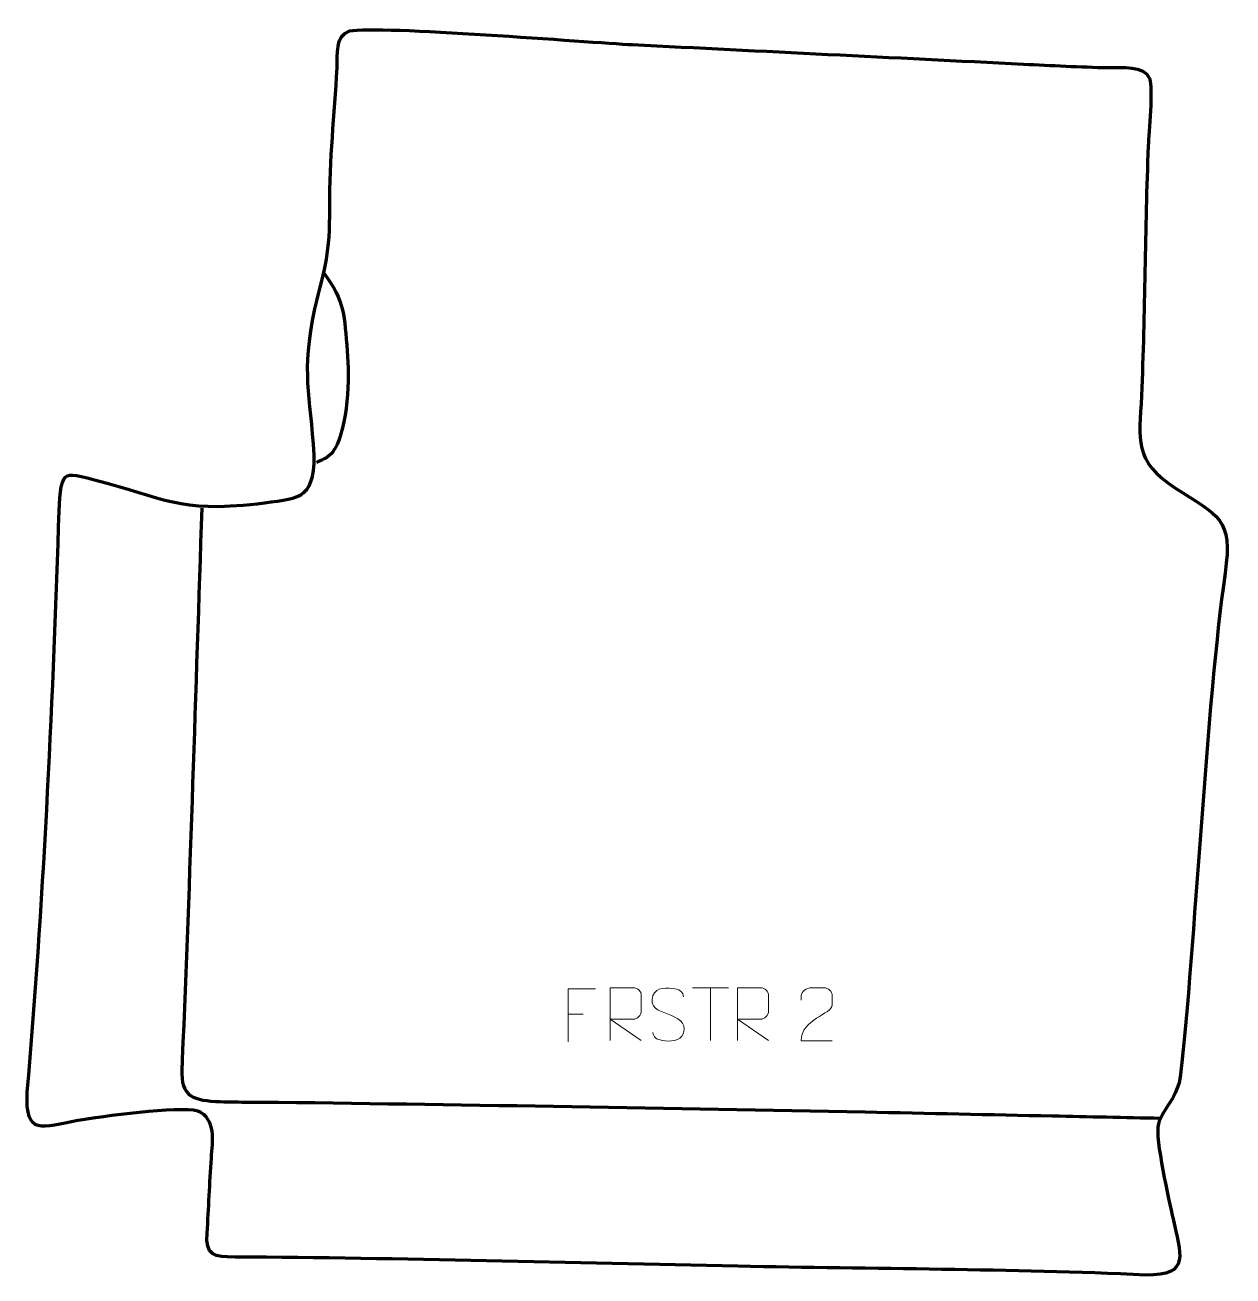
# Model space of a CAD drawing. Header units: millimetres. Extents: x -687 to -118, y 100 to 690.
import ezdxf

# ---------------------------------------------------------------- set-up
doc = ezdxf.new("R2010")
doc.units = ezdxf.units.MM
doc.header["$MEASUREMENT"] = 0
doc.layers.add('layer 1', color=7, linetype='Continuous', plot=False)
doc.layers.add('layer 2', color=7, linetype='Continuous')
doc.layers.add('layer 3', color=7, linetype='Continuous')

msp = doc.modelspace()

# ---------------------------------------------------------------- linework, layer by layer
at = {"layer": 'layer 1', "color": 250, "lineweight": 9}
for points, knots in [([(-384.2357, 223.1612), (-388.484, 224.6316), (-393.3921, 226.4274), (-391.387, 231.9477), (-391.387, 231.9477), (-389.8835, 236.0876), (-384.6699, 235.6991), (-381.0663, 235.098), (-381.0663, 235.098), (-378.2057, 234.6208), (-377.341, 233.4076), (-377.0304, 231.3235)], [0, 0, 0, 0, 0.25, 0.25, 0.25, 0.25, 0.5, 0.5, 0.5, 0.5, 1, 1, 1, 1]), ([(-418.5299, 235.0409), (-418.5299, 235.0409), (-431.4039, 235.0409), (-431.4039, 235.0409), (-431.4039, 235.0409), (-431.4039, 235.0409), (-431.4039, 210.0873), (-431.4039, 210.0873)], [0, 0, 0, 0, 0.33333333, 0.33333333, 0.33333333, 0.33333333, 1, 1, 1, 1]), ([(-411.5678, 210.6845), (-411.5678, 210.6845), (-411.5678, 235.638), (-411.5678, 235.638), (-411.5678, 235.638), (-407.973, 235.638), (-404.3775, 235.638), (-400.7823, 235.638), (-400.7823, 235.638), (-398.457, 235.6003), (-396.8997, 234.1103), (-396.9038, 231.7439), (-396.9038, 231.7439), (-396.9042, 229.7084), (-396.9042, 226.649), (-396.9038, 224.613), (-396.9038, 224.613), (-396.9103, 222.7375), (-398.7226, 220.7957), (-400.7321, 220.7766), (-400.7321, 220.7766), (-400.7321, 220.7766), (-411.5678, 220.7766), (-411.5678, 220.7766), (-411.5678, 220.7766), (-411.5678, 220.7766), (-396.9131, 210.6845), (-396.9131, 210.6845)], [0, 0, 0, 0, 0.125, 0.125, 0.125, 0.125, 0.25, 0.25, 0.25, 0.25, 0.375, 0.375, 0.375, 0.375, 0.5, 0.5, 0.5, 0.5, 0.625, 0.625, 0.625, 0.625, 0.75, 0.75, 0.75, 0.75, 1, 1, 1, 1]), ([(-351.5678, 210.6844), (-351.5678, 210.6844), (-351.5678, 235.6379), (-351.5678, 235.6379), (-351.5678, 235.6379), (-347.973, 235.6379), (-344.3775, 235.6379), (-340.7823, 235.6379), (-340.7823, 235.6379), (-338.457, 235.6002), (-336.8997, 234.1102), (-336.9038, 231.7438), (-336.9038, 231.7438), (-336.9042, 229.7083), (-336.9042, 226.6489), (-336.9038, 224.6129), (-336.9038, 224.6129), (-336.9103, 222.7374), (-338.7226, 220.7956), (-340.7321, 220.7765), (-340.7321, 220.7765), (-340.7321, 220.7765), (-351.5678, 220.7765), (-351.5678, 220.7765), (-351.5678, 220.7765), (-351.5678, 220.7765), (-336.9131, 210.6844), (-336.9131, 210.6844)], [0, 0, 0, 0, 0.125, 0.125, 0.125, 0.125, 0.25, 0.25, 0.25, 0.25, 0.375, 0.375, 0.375, 0.375, 0.5, 0.5, 0.5, 0.5, 0.625, 0.625, 0.625, 0.625, 0.75, 0.75, 0.75, 0.75, 1, 1, 1, 1]), ([(-306.8643, 210.674), (-311.7787, 210.6743), (-316.6931, 210.6743), (-321.6072, 210.674), (-321.6072, 210.674), (-321.6072, 220.6063), (-306.9562, 223.2475), (-306.8643, 227.5578), (-306.8643, 227.5578), (-306.8646, 228.9819), (-306.8646, 230.4056), (-306.8643, 231.8289), (-306.8643, 231.8289), (-306.8812, 233.906), (-309.004, 235.6308), (-310.675, 235.6481), (-310.675, 235.6481), (-312.7482, 235.6477), (-314.8211, 235.6477), (-316.8935, 235.6481), (-316.8935, 235.6481), (-318.7156, 235.6646), (-321.5403, 233.8725), (-321.6072, 231.7789), (-321.6072, 231.7789), (-321.6072, 231.7789), (-321.6072, 229.7241), (-321.6072, 229.7241)], [0, 0, 0, 0, 0.125, 0.125, 0.125, 0.125, 0.25, 0.25, 0.25, 0.25, 0.375, 0.375, 0.375, 0.375, 0.5, 0.5, 0.5, 0.5, 0.625, 0.625, 0.625, 0.625, 0.75, 0.75, 0.75, 0.75, 1, 1, 1, 1]), ([(-384.2357, 223.1611), (-380.2171, 221.5144), (-375.1876, 219.6261), (-377.0216, 214.2658), (-377.0216, 214.2658), (-378.4814, 209.9994), (-383.3922, 210.2561), (-387.1183, 210.8108), (-387.1183, 210.8108), (-389.8683, 211.2206), (-391.0892, 212.4341), (-391.4672, 214.5463)], [0, 0, 0, 0, 0.25, 0.25, 0.25, 0.25, 0.5, 0.5, 0.5, 0.5, 1, 1, 1, 1])]:
    msp.add_open_spline(points, degree=3, knots=knots, dxfattribs=at)
for points in [[(-372.7293, 235.6144), (-372.7293, 235.6144), (-355.7421, 235.6144), (-355.7421, 235.6144)], [(-364.2355, 210.6844), (-364.2355, 210.6844), (-364.2355, 235.6379), (-364.2355, 235.6379)], [(-431.4039, 223.1612), (-431.4039, 223.1612), (-424.2358, 223.1612), (-424.2358, 223.1612)]]:
    msp.add_open_spline(points, degree=3, dxfattribs=at)
at = {"layer": 'layer 2', "color": 140, "lineweight": 158}
for points, knots in [([(-546.5638, 572.7053), (-536.3241, 558.7171), (-536.9994, 552.425), (-535.4788, 535.7173), (-535.4788, 535.7173), (-534.3524, 523.3418), (-535.1787, 500.256), (-541.4212, 489.5262), (-541.4212, 489.5262), (-543.4784, 485.9901), (-546.5159, 484.9385), (-550.049, 483.2265)], [0, 0, 0, 0, 0.25, 0.25, 0.25, 0.25, 0.5, 0.5, 0.5, 0.5, 1, 1, 1, 1]), ([(-604.024, 461.7951), (-607.0021, 375.1688), (-609.5197, 288.5272), (-613.2607, 201.9288), (-613.2607, 201.9288), (-613.3263, 200.4225), (-613.3927, 198.9163), (-613.4593, 197.4101), (-613.4593, 197.4101), (-614.0568, 183.9495), (-607.8607, 182.4402), (-595.3066, 181.945), (-595.3066, 181.945), (-586.5928, 181.6013), (-576.9063, 181.8358), (-568.0313, 181.7118), (-568.0313, 181.7118), (-475.7658, 180.4217), (-383.6416, 179.013), (-291.3834, 177.0846), (-291.3834, 177.0846), (-261.9404, 176.4692), (-232.4973, 175.8538), (-203.0543, 175.2383), (-203.0543, 175.2383), (-186.0871, 174.8837), (-169.1199, 174.529), (-152.1527, 174.1744)], [0, 0, 0, 0, 0.125, 0.125, 0.125, 0.125, 0.25, 0.25, 0.25, 0.25, 0.375, 0.375, 0.375, 0.375, 0.5, 0.5, 0.5, 0.5, 0.625, 0.625, 0.625, 0.625, 0.75, 0.75, 0.75, 0.75, 1, 1, 1, 1])]:
    msp.add_open_spline(points, degree=3, knots=knots, dxfattribs=at)
at = {"layer": 'layer 3', "color": 242, "lineweight": 158}
msp.add_open_spline([(-216.805, 671.0944), (-278.2341, 674.1575), (-339.6632, 677.22), (-401.0922, 680.2833), (-401.0922, 680.2833), (-421.1759, 681.2846), (-520.7335, 689.5097), (-534.2434, 686.7129), (-534.2434, 686.7129), (-541.4177, 684.3667), (-539.968, 675.6614), (-540.2839, 669.3269), (-540.2839, 669.3269), (-541.5031, 646.8432), (-543.8165, 626.2672), (-543.7238, 603.5081), (-543.7238, 603.5081), (-543.6905, 581.2024), (-545.5431, 576.7222), (-550.7872, 555.6536), (-550.7872, 555.6536), (-557.1258, 525.1258), (-552.9383, 515.8436), (-551.0065, 486.6528), (-551.0065, 486.6528), (-551.1091, 464.9046), (-559.0121, 466.4598), (-577.9313, 463.8158), (-577.9313, 463.8158), (-615.4307, 459.7112), (-620.8041, 466.4116), (-654.6233, 475.101), (-654.6233, 475.101), (-664.4741, 477.632), (-667.2762, 478.3402), (-669.0333, 475.3319), (-669.0333, 475.3319), (-671.1216, 471.7566), (-671.2172, 463.0877), (-671.5362, 453), (-671.5362, 453), (-674.3269, 366.32), (-678.7464, 272.8689), (-686.3241, 186.4502), (-686.3241, 186.4502), (-687.3555, 165.2888), (-679.3714, 169.8863), (-662.4466, 172.9735), (-662.4466, 172.9735), (-651.9061, 174.8961), (-614.7394, 179.7886), (-605.9528, 177.5181), (-605.9528, 177.5181), (-597.1648, 173.7547), (-598.943, 163.3068), (-599.5334, 155.2985), (-599.5334, 155.2985), (-600.3742, 143.4934), (-600.7062, 131.7716), (-601.5431, 119.9186), (-601.5431, 119.9186), (-602.2866, 109.3885), (-598.4917, 108.6954), (-588.3415, 108.6441), (-588.3415, 108.6441), (-509.4417, 108.2449), (-430.2357, 105.8644), (-351.3278, 104.3096), (-351.3278, 104.3096), (-287.5956, 103.054), (-222.7557, 103.0673), (-159.1813, 100.1987), (-159.1813, 100.1987), (-137.6282, 99.7389), (-142.874, 110.4381), (-146.2441, 126.6256), (-146.2441, 126.6256), (-148.0595, 135.2701), (-155.0066, 164.5391), (-153.1788, 171.4037), (-153.1788, 171.4037), (-151.2971, 178.4711), (-143.9299, 183.8207), (-142.7056, 194.7032), (-142.7056, 194.7032), (-135.9945, 254.3561), (-130.7327, 368.0131), (-121.7409, 431.1513), (-121.7409, 431.1513), (-118.0307, 457.2032), (-124.6853, 457.7184), (-145.3627, 471.3211), (-145.3627, 471.3211), (-165.0281, 484.2578), (-162.1269, 493.6864), (-161.1722, 514.7097), (-161.1722, 514.7097), (-159.4619, 553.9866), (-159.5775, 593.3045), (-157.9575, 632.4998), (-157.9575, 632.4998), (-157.6994, 638.7451), (-155.6775, 659.7955), (-157.3311, 664.2834), (-157.3311, 664.2834), (-159.7137, 670.7497), (-170.8017, 669.3034), (-176.7055, 669.4295), (-176.7055, 669.4295), (-189.999, 669.7134), (-203.5109, 670.4506), (-216.805, 671.0944)], degree=3, knots=[0, 0, 0, 0, 0.03448276, 0.03448276, 0.03448276, 0.03448276, 0.06896552, 0.06896552, 0.06896552, 0.06896552, 0.10344828, 0.10344828, 0.10344828, 0.10344828, 0.13793103, 0.13793103, 0.13793103, 0.13793103, 0.17241379, 0.17241379, 0.17241379, 0.17241379, 0.20689655, 0.20689655, 0.20689655, 0.20689655, 0.24137931, 0.24137931, 0.24137931, 0.24137931, 0.27586207, 0.27586207, 0.27586207, 0.27586207, 0.31034483, 0.31034483, 0.31034483, 0.31034483, 0.34482759, 0.34482759, 0.34482759, 0.34482759, 0.37931034, 0.37931034, 0.37931034, 0.37931034, 0.4137931, 0.4137931, 0.4137931, 0.4137931, 0.44827586, 0.44827586, 0.44827586, 0.44827586, 0.48275862, 0.48275862, 0.48275862, 0.48275862, 0.51724138, 0.51724138, 0.51724138, 0.51724138, 0.55172414, 0.55172414, 0.55172414, 0.55172414, 0.5862069, 0.5862069, 0.5862069, 0.5862069, 0.62068966, 0.62068966, 0.62068966, 0.62068966, 0.65517241, 0.65517241, 0.65517241, 0.65517241, 0.68965517, 0.68965517, 0.68965517, 0.68965517, 0.72413793, 0.72413793, 0.72413793, 0.72413793, 0.75862069, 0.75862069, 0.75862069, 0.75862069, 0.79310345, 0.79310345, 0.79310345, 0.79310345, 0.82758621, 0.82758621, 0.82758621, 0.82758621, 0.86206897, 0.86206897, 0.86206897, 0.86206897, 0.89655172, 0.89655172, 0.89655172, 0.89655172, 0.93103448, 0.93103448, 0.93103448, 0.93103448, 1, 1, 1, 1], dxfattribs=at)

doc.saveas('drawing.dxf')
